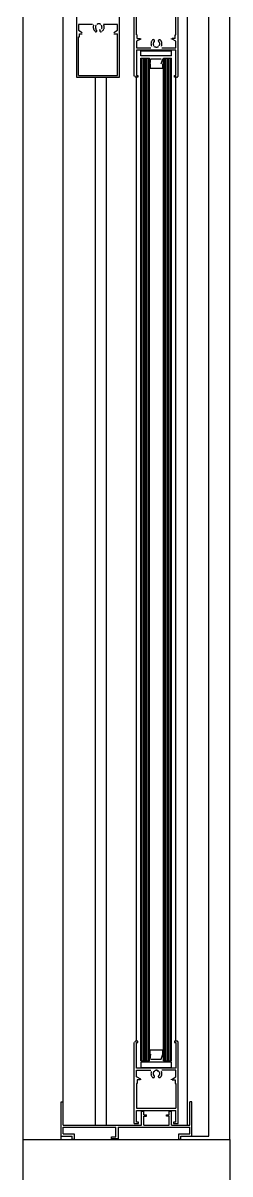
# Model space of a CAD drawing. Header units: millimetres. Extents: x 7649 to 34105, y 3983 to 25377.
# Drawn here: x 11781 to 11930, y 5550 to 6384 of the extents above; entities that cross this region are included whole.
import ezdxf

# ---------------------------------------------------------------- set-up
doc = ezdxf.new("R2010")
doc.units = ezdxf.units.MM

msp = doc.modelspace()

# ---------------------------------------------------------------- linework, layer by layer
at = {"layer": 'GEOMETRY', "color": 7}
for p, q in [((11780.66111, 5574.94722), (11780.66111, 7175.14722)), ((11915.06944, 5577.59306), (11915.06944, 7172.50139)), ((11930.41528, 5574.94722), (11930.41528, 7175.14722)), ((11809.76528, 5585.53056), (11809.76528, 7164.56389)), ((11899.72361, 5585.53056), (11899.72361, 7164.56389)), ((11819.29028, 6403.62222), (11819.29028, 6344.88472)), ((11850.51111, 6344.88472), (11850.51111, 6403.62222)), ((11861.09444, 6345.41389), (11861.09444, 6404.68056)), ((11862.68194, 6375.57639), (11862.68194, 6403.62222)), ((11891.25694, 6375.57639), (11891.25694, 6403.62222)), ((11892.84444, 6345.41389), (11892.84444, 6404.68056)), ((11830.93194, 6382.98472), (11820.87778, 6382.98472)), ((11820.87778, 6382.98472), (11820.87778, 6378.75139)), ((11831.46349, 6381.2699), (11831.46111, 6381.13264)), ((11831.46111, 6381.13264), (11831.4725, 6380.83203)), ((11831.47059, 6381.40679), (11831.46349, 6381.2699)), ((11831.4824, 6381.5432), (11831.47059, 6381.40679)), ((11831.4725, 6380.83203), (11831.50629, 6380.53529)), ((11831.4989, 6381.679), (11831.4824, 6381.5432)), ((11831.52005, 6381.81406), (11831.4989, 6381.679)), ((11831.50629, 6380.53529), (11831.56195, 6380.24354)), ((11831.54583, 6381.94828), (11831.52005, 6381.81406)), ((11831.57622, 6382.08154), (11831.54583, 6381.94828)), ((11831.56195, 6380.24354), (11831.63893, 6379.95791)), ((11831.61119, 6382.2137), (11831.57622, 6382.08154)), ((11831.65071, 6382.34466), (11831.61119, 6382.2137)), ((11831.63893, 6379.95791), (11831.73669, 6379.67953)), ((11831.69477, 6382.47429), (11831.65071, 6382.34466)), ((11831.74333, 6382.60248), (11831.69477, 6382.47429)), ((11831.79637, 6382.7291), (11831.74333, 6382.60248)), ((11833.04861, 6381.92639), (11833.57778, 6381.92639)), ((11833.06164, 6381.38174), (11833.04861, 6381.13264)), ((11833.04861, 6381.13264), (11833.06164, 6380.88353)), ((11833.10074, 6381.6287), (11833.06164, 6381.38174)), ((11833.06164, 6380.88353), (11833.10074, 6380.63658)), ((11833.1659, 6381.87134), (11833.10074, 6381.6287)), ((11833.10074, 6380.63658), (11833.1659, 6380.39394)), ((11833.25712, 6382.10752), (11833.1659, 6381.87134)), ((11833.1659, 6380.39394), (11833.25712, 6380.15776)), ((11833.37441, 6382.33508), (11833.25712, 6382.10752)), ((11833.25712, 6380.15776), (11833.37441, 6379.93019)), ((11833.51776, 6382.55188), (11833.37441, 6382.33508)), ((11833.37441, 6379.93019), (11833.51776, 6379.7134)), ((11834.22742, 6383.18809), (11834.01062, 6383.04474)), ((11834.45498, 6383.30538), (11834.22742, 6383.18809)), ((11834.69116, 6383.3966), (11834.45498, 6383.30538)), ((11834.9338, 6383.46176), (11834.69116, 6383.3966)), ((11835.18076, 6383.50086), (11834.9338, 6383.46176)), ((11835.42986, 6383.51389), (11835.18076, 6383.50086)), ((11835.67897, 6383.50086), (11835.42986, 6383.51389)), ((11835.92592, 6383.46176), (11835.67897, 6383.50086)), ((11836.16856, 6383.3966), (11835.92592, 6383.46176)), ((11836.40474, 6383.30538), (11836.16856, 6383.3966)), ((11836.63231, 6383.18809), (11836.40474, 6383.30538)), ((11836.8491, 6383.04474), (11836.63231, 6383.18809)), ((11837.48531, 6382.33508), (11837.34196, 6382.55188)), ((11837.34196, 6379.7134), (11837.48531, 6379.93019)), ((11837.6026, 6382.10752), (11837.48531, 6382.33508)), ((11837.48531, 6379.93019), (11837.6026, 6380.15776)), ((11837.69382, 6381.87134), (11837.6026, 6382.10752)), ((11837.6026, 6380.15776), (11837.69382, 6380.39394)), ((11837.75898, 6381.6287), (11837.69382, 6381.87134)), ((11837.69382, 6380.39394), (11837.75898, 6380.63658)), ((11837.79808, 6381.38174), (11837.75898, 6381.6287)), ((11837.75898, 6380.63658), (11837.79808, 6380.88353)), ((11837.81111, 6381.13264), (11837.79808, 6381.38174)), ((11837.79808, 6380.88353), (11837.81111, 6381.13264)), ((11848.92361, 6382.98472), (11838.86944, 6382.98472)), ((11839.21961, 6382.31165), (11839.06335, 6382.7291)), ((11839.15842, 6379.77273), (11839.28284, 6380.18105)), ((11839.32675, 6381.88627), (11839.21961, 6382.31165)), ((11839.28284, 6380.18105), (11839.36282, 6380.60034)), ((11839.3857, 6381.45674), (11839.32675, 6381.88627)), ((11839.36282, 6380.60034), (11839.39742, 6381.02683)), ((11839.39742, 6381.02683), (11839.3857, 6381.45674)), ((11848.92361, 6378.75139), (11848.92361, 6382.98472)), ((11820.87778, 6378.75139), (11823.52361, 6377.16389)), ((11820.87778, 6345.94306), (11820.87778, 6373.98889)), ((11820.87778, 6373.98889), (11821.40694, 6373.98889)), ((11821.40694, 6376.10556), (11823.52361, 6376.10556)), ((11821.40694, 6373.98889), (11821.40694, 6376.10556)), ((11831.73669, 6379.67953), (11831.85469, 6379.40951)), ((11831.85469, 6379.40951), (11831.99239, 6379.14899)), ((11831.99239, 6379.14899), (11832.14925, 6378.89909)), ((11832.14925, 6378.89909), (11832.32472, 6378.66093)), ((11832.32472, 6378.66093), (11832.51826, 6378.43564)), ((11832.51826, 6378.43564), (11832.72933, 6378.22434)), ((11832.72933, 6378.22434), (11832.95738, 6378.02816)), ((11832.8187, 6377.86591), (11832.90427, 6377.80641)), ((11832.90427, 6377.80641), (11832.99481, 6377.75953)), ((11832.99481, 6377.75953), (11833.08913, 6377.72516)), ((11833.04861, 6379.28056), (11833.57778, 6379.28056)), ((11833.08913, 6377.72516), (11833.186, 6377.7032)), ((11833.186, 6377.7032), (11833.28423, 6377.69355)), ((11833.28423, 6377.69355), (11833.3826, 6377.69609)), ((11833.3826, 6377.69609), (11833.47992, 6377.71073)), ((11833.47992, 6377.71073), (11833.57496, 6377.73735)), ((11833.57496, 6377.73735), (11833.66653, 6377.77585)), ((11833.57778, 6379.28056), (11833.57778, 6378.75139)), ((11833.66653, 6377.77585), (11833.75341, 6377.82612)), ((11833.75341, 6377.82612), (11833.83441, 6377.88806)), ((11833.83441, 6377.88806), (11833.9083, 6377.96155)), ((11833.93753, 6378.97708), (11833.86786, 6379.0546)), ((11833.9083, 6377.96155), (11833.97205, 6378.04401)), ((11833.99529, 6378.89306), (11833.93753, 6378.97708)), ((11833.97205, 6378.04401), (11834.02345, 6378.13207)), ((11834.04111, 6378.80375), (11833.99529, 6378.89306)), ((11834.02345, 6378.13207), (11834.06254, 6378.22452)), ((11834.07492, 6378.71035), (11834.04111, 6378.80375)), ((11834.06254, 6378.22452), (11834.08936, 6378.32016)), ((11834.09671, 6378.61408), (11834.07492, 6378.71035)), ((11834.08936, 6378.32016), (11834.10397, 6378.41778)), ((11834.1064, 6378.51615), (11834.09671, 6378.61408)), ((11834.10397, 6378.41778), (11834.1064, 6378.51615)), ((11836.22361, 6378.75139), (11836.22361, 6379.28056)), ((11836.2254, 6378.54002), (11836.22361, 6378.48681)), ((11836.22361, 6378.48681), (11836.2272, 6378.41123)), ((11836.2307, 6378.59271), (11836.2254, 6378.54002)), ((11836.2272, 6378.41123), (11836.23781, 6378.33719)), ((11836.23947, 6378.64469), (11836.2307, 6378.59271)), ((11836.23781, 6378.33719), (11836.25517, 6378.2651)), ((11836.25162, 6378.69581), (11836.23947, 6378.64469)), ((11836.26709, 6378.74592), (11836.25162, 6378.69581)), ((11836.25517, 6378.2651), (11836.27903, 6378.19536)), ((11836.28582, 6378.79484), (11836.26709, 6378.74592)), ((11836.27903, 6378.19536), (11836.30913, 6378.1284)), ((11836.30773, 6378.84243), (11836.28582, 6378.79484)), ((11836.33276, 6378.88851), (11836.30773, 6378.84243)), ((11836.30913, 6378.1284), (11836.34521, 6378.06461)), ((11836.36084, 6378.93293), (11836.33276, 6378.88851)), ((11836.34521, 6378.06461), (11836.387, 6378.00442)), ((11836.3919, 6378.97552), (11836.36084, 6378.93293)), ((11836.387, 6378.00442), (11836.43426, 6377.94823)), ((11836.42588, 6379.01613), (11836.3919, 6378.97552)), ((11836.4627, 6379.0546), (11836.42588, 6379.01613)), ((11836.43426, 6377.94823), (11836.48672, 6377.89646)), ((11836.48672, 6377.89646), (11836.54413, 6377.84952)), ((11836.54413, 6377.84952), (11836.60622, 6377.80782)), ((11836.60622, 6377.80782), (11836.67274, 6377.77177)), ((11836.67274, 6377.77177), (11836.74237, 6377.7422)), ((11836.74237, 6377.7422), (11836.81368, 6377.71961)), ((11836.81368, 6377.71961), (11836.88616, 6377.70395)), ((11836.88616, 6377.70395), (11836.95934, 6377.69516)), ((11836.95934, 6377.69516), (11837.03273, 6377.6932)), ((11837.03273, 6377.6932), (11837.10585, 6377.698)), ((11837.10585, 6377.698), (11837.17822, 6377.70952)), ((11837.17822, 6377.70952), (11837.24935, 6377.7277)), ((11837.24935, 6377.7277), (11837.31877, 6377.75248)), ((11837.31877, 6377.75248), (11837.38598, 6377.78381)), ((11837.38598, 6377.78381), (11837.4505, 6377.82164)), ((11837.4505, 6377.82164), (11837.51186, 6377.86591)), ((11837.90234, 6378.02816), (11838.23497, 6378.32486)), ((11838.23497, 6378.32486), (11838.52783, 6378.65146)), ((11838.52783, 6378.65146), (11838.77998, 6379.00416)), ((11838.77998, 6379.00416), (11838.99049, 6379.37917)), ((11838.99049, 6379.37917), (11839.15842, 6379.77273)), ((11846.27778, 6377.16389), (11848.92361, 6378.75139)), ((11846.27778, 6376.10556), (11848.92361, 6376.10556)), ((11848.92361, 6373.98889), (11848.92361, 6376.10556)), ((11848.92361, 6345.94306), (11848.92361, 6373.98889)), ((11862.68194, 6375.57639), (11863.21111, 6375.57639)), ((11865.85694, 6372.40139), (11862.68194, 6370.81389)), ((11863.21111, 6372.93056), (11863.21111, 6375.57639)), ((11863.21111, 6372.93056), (11865.32778, 6372.93056)), ((11865.85694, 6372.40139), (11865.85694, 6372.93056)), ((11874.42892, 6371.76958), (11874.13606, 6371.44299)), ((11874.76155, 6372.06629), (11874.42892, 6371.76958)), ((11874.68422, 6371.74364), (11874.62287, 6371.69937)), ((11874.74874, 6371.78147), (11874.68422, 6371.74364)), ((11874.81595, 6371.8128), (11874.74874, 6371.78147)), ((11874.88537, 6371.83758), (11874.81595, 6371.8128)), ((11874.9565, 6371.85576), (11874.88537, 6371.83758)), ((11875.02887, 6371.86727), (11874.9565, 6371.85576)), ((11875.10199, 6371.87208), (11875.02887, 6371.86727)), ((11875.17539, 6371.87011), (11875.10199, 6371.87208)), ((11875.24856, 6371.86133), (11875.17539, 6371.87011)), ((11875.32105, 6371.84567), (11875.24856, 6371.86133)), ((11875.39235, 6371.82308), (11875.32105, 6371.84567)), ((11875.46199, 6371.7935), (11875.39235, 6371.82308)), ((11875.5285, 6371.75746), (11875.46199, 6371.7935)), ((11875.59059, 6371.71575), (11875.5285, 6371.75746)), ((11875.648, 6371.66881), (11875.59059, 6371.71575)), ((11875.70046, 6371.61704), (11875.648, 6371.66881)), ((11875.74772, 6371.56086), (11875.70046, 6371.61704)), ((11875.78952, 6371.50066), (11875.74772, 6371.56086)), ((11878.69184, 6371.52127), (11878.64044, 6371.43321)), ((11878.75559, 6371.60372), (11878.69184, 6371.52127)), ((11878.82948, 6371.67722), (11878.75559, 6371.60372)), ((11878.91048, 6371.73916), (11878.82948, 6371.67722)), ((11878.99736, 6371.78943), (11878.91048, 6371.73916)), ((11879.08893, 6371.82793), (11878.99736, 6371.78943)), ((11879.18397, 6371.85455), (11879.08893, 6371.82793)), ((11879.28129, 6371.86918), (11879.18397, 6371.85455)), ((11879.37966, 6371.87173), (11879.28129, 6371.86918)), ((11879.47789, 6371.86207), (11879.37966, 6371.87173)), ((11879.57476, 6371.84012), (11879.47789, 6371.86207)), ((11879.66908, 6371.80575), (11879.57476, 6371.84012)), ((11879.75962, 6371.75887), (11879.66908, 6371.80575)), ((11879.93456, 6371.87011), (11879.70651, 6372.06629)), ((11879.84519, 6371.69937), (11879.75962, 6371.75887)), ((11880.14563, 6371.65881), (11879.93456, 6371.87011)), ((11880.33917, 6371.43352), (11880.14563, 6371.65881)), ((11888.08194, 6372.40139), (11888.08194, 6372.93056)), ((11890.72778, 6372.93056), (11888.61111, 6372.93056)), ((11891.25694, 6370.81389), (11888.61111, 6372.40139)), ((11890.72778, 6375.57639), (11891.25694, 6375.57639)), ((11890.72778, 6372.93056), (11890.72778, 6375.57639)), ((11862.68194, 6370.81389), (11862.68194, 6366.05139)), ((11862.68194, 6366.05139), (11873.26528, 6366.05139)), ((11891.25694, 6364.46389), (11862.68194, 6364.46389)), ((11862.68194, 6364.46389), (11862.68194, 6345.94306)), ((11865.85694, 6360.23056), (11865.85694, 6363.93472)), ((11865.85694, 6363.93472), (11888.08194, 6363.93472)), ((11873.30107, 6369.4941), (11873.26647, 6369.06761)), ((11873.26647, 6369.06761), (11873.27818, 6368.63771)), ((11873.27818, 6368.63771), (11873.33714, 6368.20818)), ((11873.38105, 6369.91339), (11873.30107, 6369.4941)), ((11873.33714, 6368.20818), (11873.44428, 6367.78279)), ((11873.50547, 6370.32171), (11873.38105, 6369.91339)), ((11873.44428, 6367.78279), (11873.60054, 6367.36534)), ((11873.6734, 6370.71527), (11873.50547, 6370.32171)), ((11873.88391, 6371.09029), (11873.6734, 6370.71527)), ((11874.13606, 6371.44299), (11873.88391, 6371.09029)), ((11874.86581, 6369.21091), (11874.85278, 6368.96181)), ((11874.85278, 6368.96181), (11874.86581, 6368.7127)), ((11874.90491, 6369.45786), (11874.86581, 6369.21091)), ((11874.86581, 6368.7127), (11874.90491, 6368.46575)), ((11874.97007, 6369.70051), (11874.90491, 6369.45786)), ((11874.90491, 6368.46575), (11874.97007, 6368.22311)), ((11875.06129, 6369.93669), (11874.97007, 6369.70051)), ((11874.97007, 6368.22311), (11875.06129, 6367.98692)), ((11875.17858, 6370.16425), (11875.06129, 6369.93669)), ((11875.06129, 6367.98692), (11875.17858, 6367.75936)), ((11875.32193, 6370.38105), (11875.17858, 6370.16425)), ((11875.17858, 6367.75936), (11875.32193, 6367.54256)), ((11875.67202, 6370.51068), (11875.70885, 6370.54915)), ((11875.70885, 6370.54915), (11875.74282, 6370.58976)), ((11875.74282, 6370.58976), (11875.77388, 6370.63235)), ((11875.77388, 6370.63235), (11875.80196, 6370.67677)), ((11875.82559, 6371.43688), (11875.78952, 6371.50066)), ((11875.80196, 6370.67677), (11875.82699, 6370.72285)), ((11875.81479, 6367.04971), (11876.03158, 6366.90636)), ((11875.85569, 6371.36991), (11875.82559, 6371.43688)), ((11875.82699, 6370.72285), (11875.8489, 6370.77043)), ((11875.8489, 6370.77043), (11875.86763, 6370.81936)), ((11875.87955, 6371.30018), (11875.85569, 6371.36991)), ((11875.86763, 6370.81936), (11875.8831, 6370.86946)), ((11875.89691, 6371.22808), (11875.87955, 6371.30018)), ((11875.8831, 6370.86946), (11875.89525, 6370.92059)), ((11875.89525, 6370.92059), (11875.90402, 6370.97257)), ((11875.90752, 6371.15405), (11875.89691, 6371.22808)), ((11875.90402, 6370.97257), (11875.90933, 6371.02525)), ((11875.91111, 6371.07847), (11875.90752, 6371.15405)), ((11875.90933, 6371.02525), (11875.91111, 6371.07847)), ((11875.91111, 6366.58056), (11875.91111, 6367.10972)), ((11876.03158, 6366.90636), (11876.25915, 6366.78907)), ((11876.25915, 6366.78907), (11876.49533, 6366.69784)), ((11876.49533, 6366.69784), (11876.73797, 6366.63268)), ((11876.73797, 6366.63268), (11876.98492, 6366.59359)), ((11876.98492, 6366.59359), (11877.23403, 6366.58056)), ((11877.23403, 6366.58056), (11877.48313, 6366.59359)), ((11877.48313, 6366.59359), (11877.73008, 6366.63268)), ((11877.73008, 6366.63268), (11877.97273, 6366.69784)), ((11877.97273, 6366.69784), (11878.20891, 6366.78907)), ((11878.20891, 6366.78907), (11878.43647, 6366.90636)), ((11878.43647, 6366.90636), (11878.65327, 6367.04971)), ((11878.55694, 6366.58056), (11878.55694, 6367.10972)), ((11878.55992, 6371.1475), (11878.55749, 6371.04912)), ((11878.55749, 6371.04912), (11878.56718, 6370.9512)), ((11878.57453, 6371.24512), (11878.55992, 6371.1475)), ((11878.56718, 6370.9512), (11878.58896, 6370.85493)), ((11878.60135, 6371.34076), (11878.57453, 6371.24512)), ((11878.58896, 6370.85493), (11878.62278, 6370.76153)), ((11878.64044, 6371.43321), (11878.60135, 6371.34076)), ((11878.62278, 6370.76153), (11878.6686, 6370.67222)), ((11878.6686, 6370.67222), (11878.72636, 6370.5882)), ((11878.72636, 6370.5882), (11878.79603, 6370.51068)), ((11879.28948, 6370.16425), (11879.14612, 6370.38105)), ((11879.14612, 6367.54256), (11879.28948, 6367.75936)), ((11879.40676, 6369.93669), (11879.28948, 6370.16425)), ((11879.28948, 6367.75936), (11879.40676, 6367.98692)), ((11879.49799, 6369.70051), (11879.40676, 6369.93669)), ((11879.40676, 6367.98692), (11879.49799, 6368.22311)), ((11879.56315, 6369.45786), (11879.49799, 6369.70051)), ((11879.49799, 6368.22311), (11879.56315, 6368.46575)), ((11879.60225, 6369.21091), (11879.56315, 6369.45786)), ((11879.56315, 6368.46575), (11879.60225, 6368.7127)), ((11879.61528, 6368.96181), (11879.60225, 6369.21091)), ((11879.60225, 6368.7127), (11879.61528, 6368.96181)), ((11880.51464, 6371.19536), (11880.33917, 6371.43352)), ((11880.67149, 6370.94545), (11880.51464, 6371.19536)), ((11880.80919, 6370.68493), (11880.67149, 6370.94545)), ((11880.9272, 6370.41492), (11880.80919, 6370.68493)), ((11880.86752, 6367.36534), (11880.92056, 6367.49196)), ((11880.92056, 6367.49196), (11880.96912, 6367.62015)), ((11881.02496, 6370.13653), (11880.9272, 6370.41492)), ((11880.96912, 6367.62015), (11881.01318, 6367.74978)), ((11881.01318, 6367.74978), (11881.0527, 6367.88074)), ((11881.10194, 6369.85091), (11881.02496, 6370.13653)), ((11881.0527, 6367.88074), (11881.08767, 6368.01291)), ((11881.08767, 6368.01291), (11881.11806, 6368.14616)), ((11881.1576, 6369.55916), (11881.10194, 6369.85091)), ((11881.11806, 6368.14616), (11881.14384, 6368.28038)), ((11881.14384, 6368.28038), (11881.16499, 6368.41545)), ((11881.19139, 6369.26242), (11881.1576, 6369.55916)), ((11881.16499, 6368.41545), (11881.18149, 6368.55124)), ((11881.18149, 6368.55124), (11881.1933, 6368.68765)), ((11881.20278, 6368.96181), (11881.19139, 6369.26242)), ((11881.1933, 6368.68765), (11881.2004, 6368.82454)), ((11881.2004, 6368.82454), (11881.20278, 6368.96181)), ((11881.20278, 6366.05139), (11891.25694, 6366.05139)), ((11888.08194, 6360.23056), (11888.08194, 6363.93472)), ((11891.25694, 6366.05139), (11891.25694, 6370.81389)), ((11891.25694, 6345.94306), (11891.25694, 6364.46389)), ((11888.08194, 6360.23056), (11865.85694, 6360.23056)), ((11865.85694, 5632.09722), (11865.85694, 6358.64306)), ((11865.85694, 6358.64306), (11872.20694, 6358.64306)), ((11866.91528, 5632.09722), (11866.91528, 6358.64306)), ((11867.97361, 5632.09722), (11867.97361, 6358.64306)), ((11869.03194, 5632.09722), (11869.03194, 6358.64306)), ((11870.09028, 5632.09722), (11870.09028, 6358.64306)), ((11871.14861, 5632.09722), (11871.14861, 6358.64306)), ((11872.20694, 5632.09722), (11872.20694, 6358.64306)), ((11872.73611, 6354.40972), (11873.26528, 6358.11389)), ((11873.26528, 6358.11389), (11880.67361, 6358.11389)), ((11880.67361, 6354.40972), (11881.73194, 6358.11389)), ((11882.26111, 5632.09722), (11882.26111, 6358.64306)), ((11882.26111, 6358.64306), (11888.08194, 6358.64306)), ((11882.79028, 5632.09722), (11882.79028, 6358.64306)), ((11883.84861, 5632.09722), (11883.84861, 6358.64306)), ((11884.90694, 5632.09722), (11884.90694, 6358.64306)), ((11885.96528, 5632.09722), (11885.96528, 6358.64306)), ((11887.02361, 5632.09722), (11887.02361, 6358.64306)), ((11888.08194, 5632.09722), (11888.08194, 6358.64306)), ((11872.73611, 6354.40972), (11872.73611, 6351.23472)), ((11872.73611, 6351.23472), (11881.73194, 6351.23472)), ((11881.73194, 6351.23472), (11881.73194, 6354.40972)), ((11819.29028, 6344.88472), (11850.51111, 6344.88472)), ((11820.87778, 6345.94306), (11848.92361, 6345.94306)), ((11833.04861, 5585.53056), (11833.04861, 6344.88472)), ((11840.98611, 5585.53056), (11840.98611, 6344.88472)), ((11861.62361, 6345.67847), (11861.63086, 6345.57076)), ((11861.63086, 6345.57076), (11861.65196, 6345.46746)), ((11861.65196, 6345.46746), (11861.68599, 6345.36951)), ((11861.68599, 6345.36951), (11861.73198, 6345.27785)), ((11861.73198, 6345.27785), (11861.789, 6345.19343)), ((11861.789, 6345.19343), (11861.85609, 6345.11721)), ((11861.85609, 6345.11721), (11861.93232, 6345.05011)), ((11861.93232, 6345.05011), (11862.01674, 6344.99309)), ((11862.01674, 6344.99309), (11862.1084, 6344.9471)), ((11862.1084, 6344.9471), (11862.20635, 6344.91308)), ((11863.74028, 6344.88472), (11862.15278, 6344.88472)), ((11862.20635, 6344.91308), (11862.30965, 6344.89197)), ((11862.30965, 6344.89197), (11862.41736, 6344.88472)), ((11862.68194, 6345.94306), (11863.74028, 6345.94306)), ((11862.68194, 5646.38472), (11862.68194, 6344.88472)), ((11863.74028, 6345.94306), (11863.74028, 6344.88472)), ((11890.19861, 6344.88472), (11890.19861, 6345.94306)), ((11890.19861, 6345.94306), (11891.25694, 6345.94306)), ((11891.78611, 6344.88472), (11890.19861, 6344.88472)), ((11891.25694, 5646.38472), (11891.25694, 6344.88472)), ((11892.05069, 6344.88472), (11892.1584, 6344.89197)), ((11892.1584, 6344.89197), (11892.26171, 6344.91308)), ((11892.26171, 6344.91308), (11892.35966, 6344.9471)), ((11892.35966, 6344.9471), (11892.45132, 6344.99309)), ((11892.45132, 6344.99309), (11892.53573, 6345.05011)), ((11892.53573, 6345.05011), (11892.61196, 6345.11721)), ((11892.61196, 6345.11721), (11892.67906, 6345.19343)), ((11892.67906, 6345.19343), (11892.73607, 6345.27785)), ((11892.73607, 6345.27785), (11892.78207, 6345.36951)), ((11892.78207, 6345.36951), (11892.81609, 6345.46746)), ((11892.81609, 6345.46746), (11892.8372, 6345.57076)), ((11892.8372, 6345.57076), (11892.84444, 6345.67847)), ((11861.73198, 5645.99159), (11861.68599, 5645.89994)), ((11861.789, 5646.07601), (11861.73198, 5645.99159)), ((11861.85609, 5646.15224), (11861.789, 5646.07601)), ((11861.93232, 5646.21933), (11861.85609, 5646.15224)), ((11862.01674, 5646.27635), (11861.93232, 5646.21933)), ((11862.1084, 5646.32235), (11862.01674, 5646.27635)), ((11862.20635, 5646.35637), (11862.1084, 5646.32235)), ((11863.74028, 5646.38472), (11862.15278, 5646.38472)), ((11862.30965, 5646.37748), (11862.20635, 5646.35637)), ((11862.41736, 5646.38472), (11862.30965, 5646.37748)), ((11863.74028, 5645.32639), (11863.74028, 5646.38472)), ((11891.78611, 5646.38472), (11890.19861, 5646.38472)), ((11890.19861, 5646.38472), (11890.19861, 5645.32639)), ((11892.1584, 5646.37748), (11892.05069, 5646.38472)), ((11892.26171, 5646.35637), (11892.1584, 5646.37748)), ((11892.35966, 5646.32235), (11892.26171, 5646.35637)), ((11892.45132, 5646.27635), (11892.35966, 5646.32235)), ((11892.53573, 5646.21933), (11892.45132, 5646.27635)), ((11892.61196, 5646.15224), (11892.53573, 5646.21933)), ((11892.67906, 5646.07601), (11892.61196, 5646.15224)), ((11892.73607, 5645.99159), (11892.67906, 5646.07601)), ((11892.78207, 5645.89994), (11892.73607, 5645.99159)), ((11861.09444, 5586.58889), (11861.09444, 5645.32639)), ((11861.63086, 5645.69868), (11861.62361, 5645.59097)), ((11861.65196, 5645.80198), (11861.63086, 5645.69868)), ((11861.68599, 5645.89994), (11861.65196, 5645.80198)), ((11862.68194, 5626.80556), (11862.68194, 5645.32639)), ((11862.68194, 5645.32639), (11863.74028, 5645.32639)), ((11872.73611, 5636.85972), (11872.73611, 5640.03472)), ((11872.73611, 5640.03472), (11881.73194, 5640.03472)), ((11881.73194, 5636.85972), (11881.73194, 5640.03472)), ((11890.19861, 5645.32639), (11891.25694, 5645.32639)), ((11891.25694, 5645.32639), (11891.25694, 5626.80556)), ((11892.81609, 5645.80198), (11892.78207, 5645.89994)), ((11892.8372, 5645.69868), (11892.81609, 5645.80198)), ((11892.84444, 5645.59097), (11892.8372, 5645.69868)), ((11892.84444, 5586.58889), (11892.84444, 5645.32639)), ((11865.85694, 5632.09722), (11872.20694, 5632.09722)), ((11888.08194, 5631.03889), (11865.85694, 5631.03889)), ((11865.85694, 5631.03889), (11865.85694, 5627.33472)), ((11872.73611, 5633.15556), (11873.26528, 5636.85972)), ((11873.26528, 5633.15556), (11880.67361, 5633.15556)), ((11880.67361, 5633.15556), (11881.73194, 5636.85972)), ((11882.26111, 5632.09722), (11888.08194, 5632.09722)), ((11888.08194, 5627.33472), (11888.08194, 5631.03889)), ((11891.25694, 5626.80556), (11862.68194, 5626.80556)), ((11862.68194, 5620.45556), (11862.68194, 5625.21806)), ((11862.68194, 5625.21806), (11873.26528, 5625.21806)), ((11865.85694, 5627.33472), (11888.08194, 5627.33472)), ((11873.27818, 5623.1609), (11873.26647, 5622.731)), ((11873.26647, 5622.731), (11873.30107, 5622.30451)), ((11873.33714, 5623.59044), (11873.27818, 5623.1609)), ((11873.30107, 5622.30451), (11873.38105, 5621.88522)), ((11873.44428, 5624.01582), (11873.33714, 5623.59044)), ((11873.38105, 5621.88522), (11873.50547, 5621.4769)), ((11873.60054, 5624.43327), (11873.44428, 5624.01582)), ((11873.50547, 5621.4769), (11873.6734, 5621.08334)), ((11873.6734, 5621.08334), (11873.88391, 5620.70832)), ((11874.86581, 5623.08591), (11874.85278, 5622.83681)), ((11874.85278, 5622.83681), (11874.86581, 5622.5877)), ((11874.90491, 5623.33286), (11874.86581, 5623.08591)), ((11874.86581, 5622.5877), (11874.90491, 5622.34075)), ((11874.97007, 5623.57551), (11874.90491, 5623.33286)), ((11874.90491, 5622.34075), (11874.97007, 5622.09811)), ((11875.06129, 5623.81169), (11874.97007, 5623.57551)), ((11874.97007, 5622.09811), (11875.06129, 5621.86192)), ((11875.17858, 5624.03925), (11875.06129, 5623.81169)), ((11875.06129, 5621.86192), (11875.17858, 5621.63436)), ((11875.32193, 5624.25605), (11875.17858, 5624.03925)), ((11875.17858, 5621.63436), (11875.32193, 5621.41756)), ((11875.70885, 5621.24947), (11875.67202, 5621.28793)), ((11875.74282, 5621.20886), (11875.70885, 5621.24947)), ((11875.77388, 5621.16626), (11875.74282, 5621.20886)), ((11875.80196, 5621.12184), (11875.77388, 5621.16626)), ((11875.82699, 5621.07576), (11875.80196, 5621.12184)), ((11876.03158, 5624.89225), (11875.81479, 5624.7489)), ((11875.8489, 5621.02818), (11875.82699, 5621.07576)), ((11875.86763, 5620.97925), (11875.8489, 5621.02818)), ((11875.8831, 5620.92915), (11875.86763, 5620.97925)), ((11875.91111, 5624.15972), (11875.91111, 5624.68889)), ((11876.25915, 5625.00954), (11876.03158, 5624.89225)), ((11876.49533, 5625.10077), (11876.25915, 5625.00954)), ((11876.73797, 5625.16593), (11876.49533, 5625.10077)), ((11876.98492, 5625.20502), (11876.73797, 5625.16593)), ((11877.23403, 5625.21806), (11876.98492, 5625.20502)), ((11877.48313, 5625.20502), (11877.23403, 5625.21806)), ((11877.73008, 5625.16593), (11877.48313, 5625.20502)), ((11877.97273, 5625.10077), (11877.73008, 5625.16593)), ((11878.20891, 5625.00954), (11877.97273, 5625.10077)), ((11878.43647, 5624.89225), (11878.20891, 5625.00954)), ((11878.65327, 5624.7489), (11878.43647, 5624.89225)), ((11878.55694, 5624.15972), (11878.55694, 5624.68889)), ((11878.58896, 5620.94368), (11878.56718, 5620.84742)), ((11878.62278, 5621.03708), (11878.58896, 5620.94368)), ((11878.6686, 5621.12639), (11878.62278, 5621.03708)), ((11878.72636, 5621.21041), (11878.6686, 5621.12639)), ((11878.79603, 5621.28793), (11878.72636, 5621.21041)), ((11879.28948, 5624.03925), (11879.14612, 5624.25605)), ((11879.14612, 5621.41756), (11879.28948, 5621.63436)), ((11879.40676, 5623.81169), (11879.28948, 5624.03925)), ((11879.28948, 5621.63436), (11879.40676, 5621.86192)), ((11879.49799, 5623.57551), (11879.40676, 5623.81169)), ((11879.40676, 5621.86192), (11879.49799, 5622.09811)), ((11879.56315, 5623.33286), (11879.49799, 5623.57551)), ((11879.49799, 5622.09811), (11879.56315, 5622.34075)), ((11879.60225, 5623.08591), (11879.56315, 5623.33286)), ((11879.56315, 5622.34075), (11879.60225, 5622.5877)), ((11879.61528, 5622.83681), (11879.60225, 5623.08591)), ((11879.60225, 5622.5877), (11879.61528, 5622.83681)), ((11880.67149, 5620.85316), (11880.80919, 5621.11368)), ((11880.80919, 5621.11368), (11880.9272, 5621.38369)), ((11880.92056, 5624.30665), (11880.86752, 5624.43327)), ((11880.96912, 5624.17846), (11880.92056, 5624.30665)), ((11880.9272, 5621.38369), (11881.02496, 5621.66208)), ((11881.01318, 5624.04883), (11880.96912, 5624.17846)), ((11881.0527, 5623.91787), (11881.01318, 5624.04883)), ((11881.02496, 5621.66208), (11881.10194, 5621.94771)), ((11881.08767, 5623.7857), (11881.0527, 5623.91787)), ((11881.11806, 5623.65245), (11881.08767, 5623.7857)), ((11881.10194, 5621.94771), (11881.1576, 5622.23945)), ((11881.14384, 5623.51823), (11881.11806, 5623.65245)), ((11881.16499, 5623.38316), (11881.14384, 5623.51823)), ((11881.1576, 5622.23945), (11881.19139, 5622.53619)), ((11881.18149, 5623.24737), (11881.16499, 5623.38316)), ((11881.1933, 5623.11096), (11881.18149, 5623.24737)), ((11881.19139, 5622.53619), (11881.20278, 5622.83681)), ((11881.2004, 5622.97407), (11881.1933, 5623.11096)), ((11881.20278, 5622.83681), (11881.2004, 5622.97407)), ((11891.25694, 5625.21806), (11881.20278, 5625.21806)), ((11891.25694, 5620.45556), (11891.25694, 5625.21806)), ((11865.85694, 5618.86806), (11862.68194, 5620.45556)), ((11863.21111, 5615.69306), (11862.68194, 5615.69306)), ((11862.68194, 5615.69306), (11862.68194, 5597.70139)), ((11865.32778, 5618.33889), (11863.21111, 5618.33889)), ((11863.21111, 5618.33889), (11863.21111, 5615.69306)), ((11865.85694, 5618.33889), (11865.85694, 5618.86806)), ((11873.88391, 5620.70832), (11874.13606, 5620.35563)), ((11874.13606, 5620.35563), (11874.42892, 5620.02903)), ((11874.42892, 5620.02903), (11874.76155, 5619.73232)), ((11874.62287, 5620.09924), (11874.68422, 5620.05497)), ((11874.68422, 5620.05497), (11874.74874, 5620.01714)), ((11874.74874, 5620.01714), (11874.81595, 5619.98581)), ((11874.81595, 5619.98581), (11874.88537, 5619.96103)), ((11874.88537, 5619.96103), (11874.9565, 5619.94286)), ((11874.9565, 5619.94286), (11875.02887, 5619.93134)), ((11875.02887, 5619.93134), (11875.10199, 5619.92653)), ((11875.10199, 5619.92653), (11875.17539, 5619.9285)), ((11875.17539, 5619.9285), (11875.24856, 5619.93728)), ((11875.24856, 5619.93728), (11875.32105, 5619.95294)), ((11875.32105, 5619.95294), (11875.39235, 5619.97553)), ((11875.39235, 5619.97553), (11875.46199, 5620.00511)), ((11875.46199, 5620.00511), (11875.5285, 5620.04116)), ((11875.5285, 5620.04116), (11875.59059, 5620.08286)), ((11875.59059, 5620.08286), (11875.648, 5620.1298)), ((11875.648, 5620.1298), (11875.70046, 5620.18157)), ((11875.70046, 5620.18157), (11875.74772, 5620.23775)), ((11875.74772, 5620.23775), (11875.78952, 5620.29795)), ((11875.78952, 5620.29795), (11875.82559, 5620.36173)), ((11875.82559, 5620.36173), (11875.85569, 5620.4287)), ((11875.85569, 5620.4287), (11875.87955, 5620.49843)), ((11875.87955, 5620.49843), (11875.89691, 5620.57053)), ((11875.89525, 5620.87802), (11875.8831, 5620.92915)), ((11875.90402, 5620.82604), (11875.89525, 5620.87802)), ((11875.89691, 5620.57053), (11875.90752, 5620.64457)), ((11875.90933, 5620.77336), (11875.90402, 5620.82604)), ((11875.90752, 5620.64457), (11875.91111, 5620.72014)), ((11875.91111, 5620.72014), (11875.90933, 5620.77336)), ((11878.56718, 5620.84742), (11878.55749, 5620.74949)), ((11878.55749, 5620.74949), (11878.55992, 5620.65111)), ((11878.55992, 5620.65111), (11878.57453, 5620.5535)), ((11878.57453, 5620.5535), (11878.60135, 5620.45785)), ((11878.60135, 5620.45785), (11878.64044, 5620.3654)), ((11878.64044, 5620.3654), (11878.69184, 5620.27734)), ((11878.69184, 5620.27734), (11878.75559, 5620.19489)), ((11878.75559, 5620.19489), (11878.82948, 5620.12139)), ((11878.82948, 5620.12139), (11878.91048, 5620.05945)), ((11878.91048, 5620.05945), (11878.99736, 5620.00918)), ((11878.99736, 5620.00918), (11879.08893, 5619.97068)), ((11879.08893, 5619.97068), (11879.18397, 5619.94406)), ((11879.18397, 5619.94406), (11879.28129, 5619.92943)), ((11879.28129, 5619.92943), (11879.37966, 5619.92688)), ((11879.37966, 5619.92688), (11879.47789, 5619.93654)), ((11879.47789, 5619.93654), (11879.57476, 5619.95849)), ((11879.57476, 5619.95849), (11879.66908, 5619.99286)), ((11879.66908, 5619.99286), (11879.75962, 5620.03974)), ((11879.70651, 5619.73232), (11879.93456, 5619.9285)), ((11879.75962, 5620.03974), (11879.84519, 5620.09924)), ((11879.93456, 5619.9285), (11880.14563, 5620.1398)), ((11880.14563, 5620.1398), (11880.33917, 5620.3651)), ((11880.33917, 5620.3651), (11880.51464, 5620.60326)), ((11880.51464, 5620.60326), (11880.67149, 5620.85316)), ((11888.08194, 5618.33889), (11888.08194, 5618.86806)), ((11888.61111, 5618.86806), (11891.25694, 5620.45556)), ((11888.61111, 5618.33889), (11890.72778, 5618.33889)), ((11890.72778, 5618.33889), (11890.72778, 5615.69306)), ((11890.72778, 5615.69306), (11891.25694, 5615.69306)), ((11891.25694, 5615.69306), (11891.25694, 5597.70139)), ((11808.17778, 5602.46389), (11809.76528, 5602.46389)), ((11808.17778, 5577.59306), (11808.17778, 5602.46389)), ((11809.76528, 5585.53056), (11809.76528, 5602.46389)), ((11862.68194, 5597.70139), (11891.25694, 5597.70139)), ((11862.68194, 5587.64722), (11862.68194, 5596.11389)), ((11862.68194, 5596.11389), (11891.25694, 5596.11389)), ((11891.25694, 5587.64722), (11891.25694, 5596.11389)), ((11902.89861, 5602.46389), (11901.31111, 5602.46389)), ((11901.31111, 5585.53056), (11901.31111, 5602.46389)), ((11902.89861, 5577.59306), (11902.89861, 5602.46389)), ((11864.26944, 5587.64722), (11862.68194, 5587.64722)), ((11864.26944, 5586.58889), (11864.26944, 5587.64722)), ((11866.38611, 5595.58472), (11867.97361, 5595.58472)), ((11866.38611, 5585.53056), (11866.38611, 5595.58472)), ((11867.97361, 5592.93889), (11867.97361, 5595.58472)), ((11867.97361, 5592.93889), (11870.09028, 5592.93889)), ((11867.97361, 5591.88056), (11870.09028, 5591.88056)), ((11867.97361, 5585.53056), (11867.97361, 5591.88056)), ((11870.09028, 5591.88056), (11870.09028, 5592.93889)), ((11884.37778, 5591.88056), (11884.37778, 5592.93889)), ((11884.37778, 5592.93889), (11886.49444, 5592.93889)), ((11886.49444, 5591.88056), (11884.37778, 5591.88056)), ((11886.49444, 5592.93889), (11886.49444, 5595.58472)), ((11886.49444, 5595.58472), (11888.08194, 5595.58472)), ((11886.49444, 5585.53056), (11886.49444, 5591.88056)), ((11888.08194, 5585.53056), (11888.08194, 5595.58472)), ((11891.25694, 5587.64722), (11889.66944, 5587.64722)), ((11889.66944, 5587.64722), (11889.66944, 5586.58889)), ((11809.76528, 5585.53056), (11866.38611, 5585.53056)), ((11809.76528, 5583.94306), (11847.86528, 5583.94306)), ((11809.76528, 5579.18056), (11809.76528, 5583.94306)), ((11847.86528, 5577.06389), (11847.86528, 5583.94306)), ((11849.45278, 5583.94306), (11849.45278, 5575.47639)), ((11849.45278, 5583.94306), (11901.31111, 5583.94306)), ((11861.09444, 5586.58889), (11864.26944, 5586.58889)), ((11867.97361, 5585.53056), (11886.49444, 5585.53056)), ((11888.08194, 5585.53056), (11901.31111, 5585.53056)), ((11889.66944, 5586.58889), (11892.84444, 5586.58889)), ((11901.31111, 5579.18056), (11901.31111, 5583.94306)), ((11808.17778, 5577.59306), (11816.11528, 5577.59306)), ((11808.17778, 5574.94722), (11808.17778, 5577.59306)), ((11809.76528, 5579.18056), (11817.70278, 5579.18056)), ((11816.11528, 5574.94722), (11816.11528, 5577.59306)), ((11817.70278, 5574.94722), (11816.11528, 5574.94722)), ((11817.70278, 5579.18056), (11817.70278, 5574.94722)), ((11844.69028, 5575.47639), (11844.69028, 5577.06389)), ((11844.69028, 5577.06389), (11847.86528, 5577.06389)), ((11849.45278, 5575.47639), (11844.69028, 5575.47639)), ((11893.37361, 5574.94722), (11893.37361, 5579.18056)), ((11893.37361, 5579.18056), (11901.31111, 5579.18056)), ((11894.96111, 5574.94722), (11893.37361, 5574.94722)), ((11894.96111, 5577.59306), (11902.89861, 5577.59306)), ((11894.96111, 5574.94722), (11894.96111, 5577.59306)), ((11902.89861, 5577.59306), (11915.06944, 5577.59306))]:
    msp.add_line(p, q, dxfattribs=at)
at = {"layer": 'RECTANGLES', "color": 7}
for p, q in [((11780.66111, 5574.94722), (11930.41528, 5574.94722)), ((11780.66111, 5525.20556), (11780.66111, 5574.94722)), ((11930.41528, 5574.94722), (11930.41528, 5525.20556))]:
    msp.add_line(p, q, dxfattribs=at)

doc.saveas('drawing.dxf')
